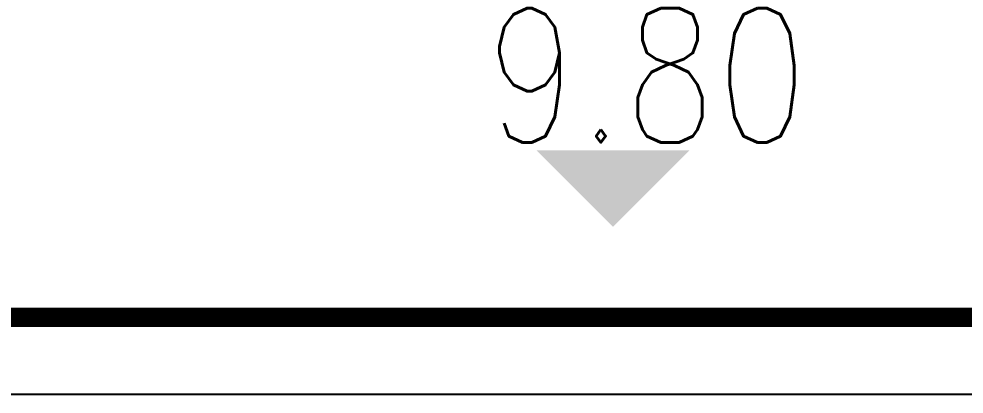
# Model space of a CAD drawing. Extents: x 93518 to 937116, y -359949 to 58022.
# Drawn here: x 691078 to 692295, y -115641 to -115158 of the extents above; entities that cross this region are included whole.
import ezdxf

# ---------------------------------------------------------------- set-up
doc = ezdxf.new("R2010")
doc.units = 0
doc.header["$LTSCALE"] = 1000
doc.header["$MEASUREMENT"] = 0
doc.linetypes.add('DASHDOT', pattern=[1, 0.5, -0.25, 0, -0.25])
doc.layers.get('0').update_dxf_attribs({"color": 8, "linetype": 'CONTINUOUS'})
doc.layers.add('Z-本期建构筑物', color=8, linetype='CONTINUOUS')
doc.styles.add('HZ', font='geditxt.shx', dxfattribs={"width": 0.8, "bigfont": 'dxt.shx'})

# ---------------------------------------------------------------- blocks, each defined once
blk = doc.blocks.new('wq')
blk.add_hatch(color=8).paths.add_polyline_path([(3764.0804, 1735.6513), (3760.0887, 1735.6513), (3762.0845, 1733.6554)])
at = {"color": 8, "linetype": 'DASHDOT', "ltscale": 10}
blk.add_line((3669.988, 1729.3), (3789.7785, 1729.3), dxfattribs=at)
at = {"color": 8, "const_width": 0.5}
blk.add_lwpolyline([(3717.7785, 1731.3), (3777.7785, 1731.3)], dxfattribs=at)
at = {"color": 8, "style": 'HZ', "width": 0.8}
for p in [(3758.7668, 1735.8555), (3729.686, 1643.9264), (3799.3404, 1612.5855)]:
    blk.add_attdef('9.80', p, '', height=3.5, dxfattribs=at)

msp = doc.modelspace()

# ---------------------------------------------------------------- block references
at = {"layer": 'Z-本期建构筑物'}
ref = msp.add_blockref('wq', (505917.6, -201104.7), dxfattribs=dict(at, xscale=49.42079999997804, yscale=49.42079999997804, zscale=49.42079999997804))
ref.add_attrib('9.80', '9.80', (691678.9, -115317.3), dxfattribs={"layer": '0', "color": 8, "height": 172.97, "style": 'HZ', "width": 0.8})

doc.saveas('drawing.dxf')
